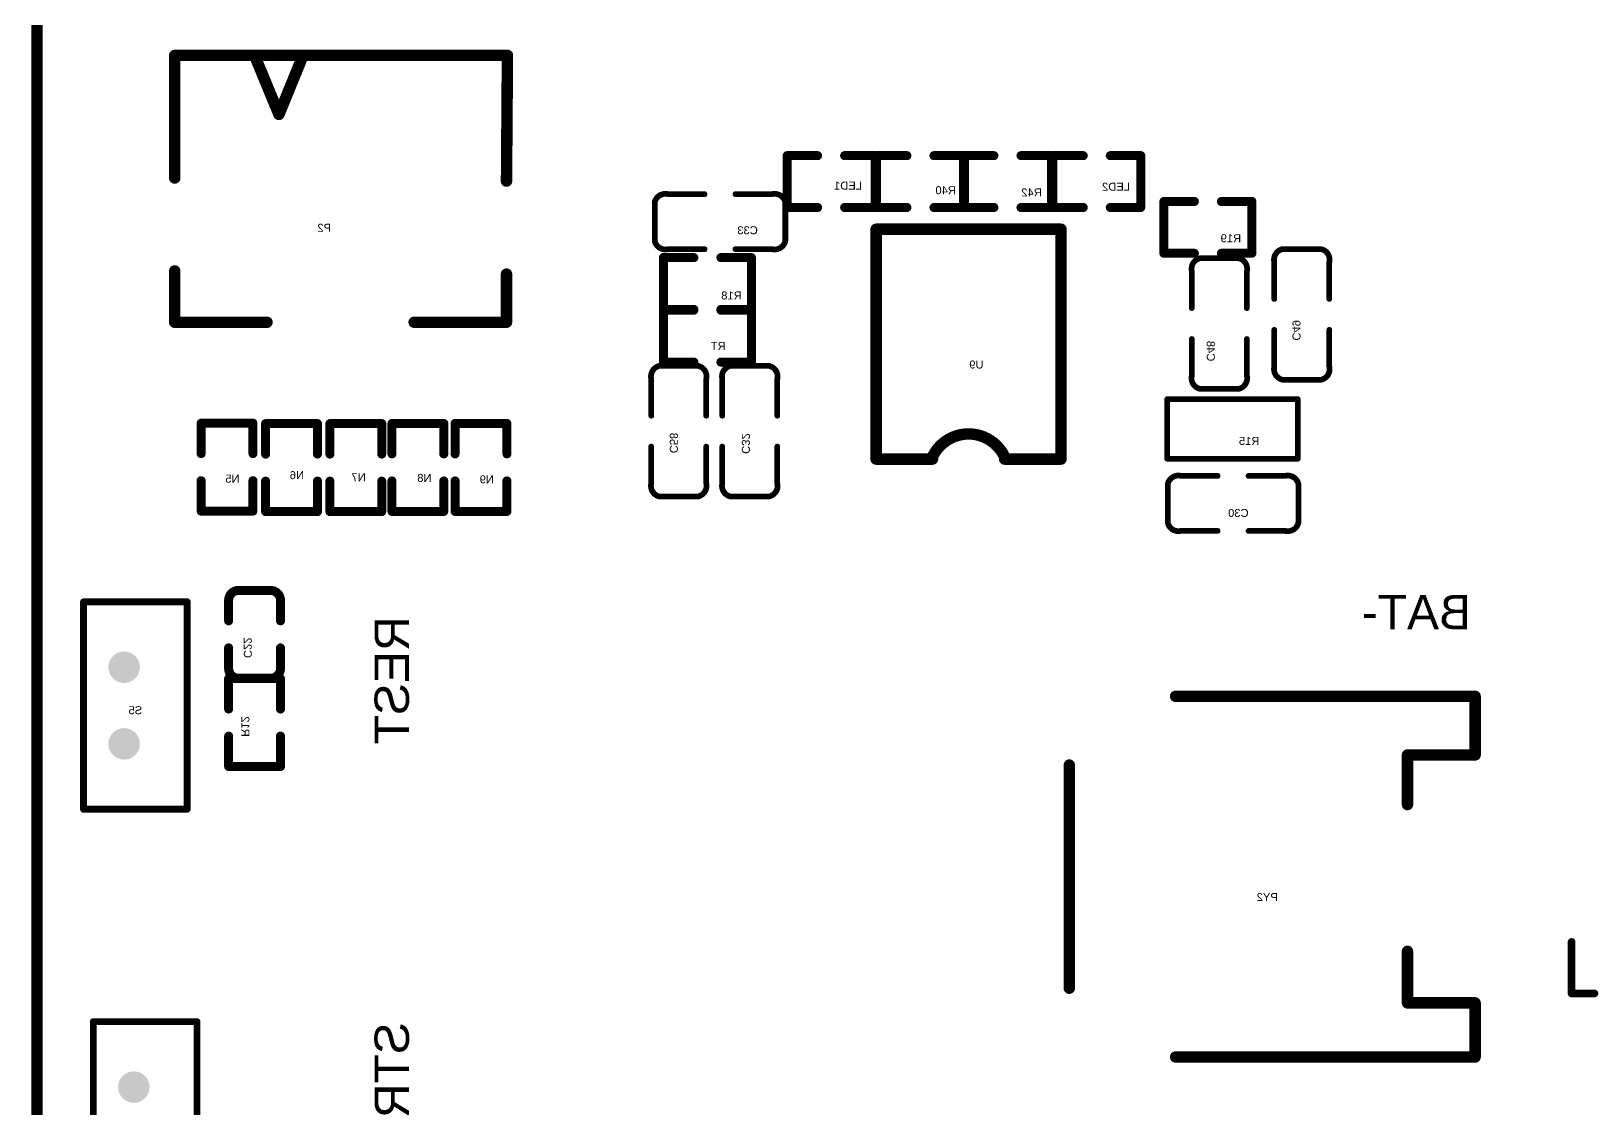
# Model space of a CAD drawing. Header units: millimetres. Extents: x 0 to 71, y -118 to 1.
# Drawn here: x -0.18 to 34.46, y -39.78 to -15.88 of the extents above; entities that cross this region are included whole.
import ezdxf

# ---------------------------------------------------------------- set-up
doc = ezdxf.new("R2010")
doc.units = ezdxf.units.MM
for name, color, linetype in [('BottomOverlay', 54, 'Continuous'), ('KeepOutLayer', 6, 'Continuous'), ('MultiLayer', 9, 'Continuous'), ('PadHoleLayer', 156, 'Continuous')]:
    doc.layers.add(name, color=color, linetype=linetype)
doc.styles.add('Arial', font='arial.ttf', dxfattribs={"height": 0.2})

# ---------------------------------------------------------------- blocks, each defined once
blk = doc.blocks.new('ESOP_8_L4_9_W3_9_P1_27_LS6_0_BL_EP_B_2')
at = {"layer": 'BottomOverlay', "const_width": 0.254}
for points in [[(-2.55, 2.05), (-2.55, 0.8)], [(-2.55, 2.05), (2.55, 2.05)], [(2.55, 2.05), (2.55, -2.05)], [(-2.55, 0.8), (-2.5, 0.8)], [(-2.55, -0.8), (-2.55, -2.05)], [(-2.55, -0.8), (-2.5, -0.8)], [(-2.55, -2.05), (2.55, -2.05)]]:
    blk.add_lwpolyline(points, dxfattribs=at)
at = {"layer": 'BottomOverlay', "const_width": 0.127}
for points in [[(-2.613, 2.05, 1), (-2.486, 2.05, 1)], [(-2.613, 2.05, 1), (-2.486, 2.05, 1)], [(2.486, 2.05, 1), (2.613, 2.05, 1)], [(2.486, 2.05, 1), (2.613, 2.05, 1)], [(-2.613, 0.8, 1), (-2.486, 0.8, 1)], [(-2.613, 0.8, 1), (-2.486, 0.8, 1)], [(-2.563, 0.8, 1), (-2.436, 0.8, 1)], [(-2.564, 0.8, 1), (-2.437, 0.8, 1)], [(-2.613, -0.8, 1), (-2.486, -0.8, 1)], [(-2.613, -0.8, 1), (-2.486, -0.8, 1)], [(-2.563, -0.8, 1), (-2.436, -0.8, 1)], [(-2.562, -0.8, 1), (-2.435, -0.8, 1)], [(-2.613, -2.05, 1), (-2.486, -2.05, 1)], [(-2.613, -2.05, 1), (-2.486, -2.05, 1)], [(2.486, -2.05, 1), (2.613, -2.05, 1)], [(2.486, -2.05, 1), (2.613, -2.05, 1)]]:
    blk.add_lwpolyline(points, format="xyb", close=True, dxfattribs=at)
at = {"layer": 'BottomOverlay', "const_width": 0.254}
blk.add_lwpolyline([(-2.5, 0.8, -0.635232), (-2.499, -0.8)], format="xyb", dxfattribs=at)
blk = doc.blocks.new('TS_019B_B_14')
at = {"layer": 'MultiLayer'}
h = blk.add_hatch(color=9, dxfattribs=at)
edge = h.paths.add_edge_path()
edge.add_arc((-0.85, 0), 0.35, 0, 360)
h = blk.add_hatch(color=9, dxfattribs=at)
edge = h.paths.add_edge_path()
edge.add_arc((0.85, 0), 0.35, 0, 360)
at = {"layer": 'PadHoleLayer'}
h = blk.add_hatch(color=156, dxfattribs=at)
edge = h.paths.add_edge_path()
edge.add_arc((-0.85, 0), 0.35, 0, 360)
h = blk.add_hatch(color=156, dxfattribs=at)
edge = h.paths.add_edge_path()
edge.add_arc((0.85, 0), 0.35, 0, 360)
at = {"layer": 'BottomOverlay', "const_width": 0.152}
for points in [[(2.3, 0.9), (-2.3, 0.9)], [(-2.3, 0.9), (-2.3, -1.4)], [(2.3, 0.9), (2.3, -1.4)], [(2.3, -1.4), (-2.3, -1.4)]]:
    blk.add_lwpolyline(points, dxfattribs=at)
at = {"layer": 'BottomOverlay', "const_width": 0.0762}
for points in [[(-2.338, 0.9, 1), (-2.262, 0.9, 1)], [(-2.338, 0.9, 1), (-2.262, 0.9, 1)], [(2.262, 0.9, 1), (2.338, 0.9, 1)], [(2.262, 0.9, 1), (2.338, 0.9, 1)], [(-2.338, -1.4, 1), (-2.262, -1.4, 1)], [(-2.338, -1.4, 1), (-2.262, -1.4, 1)], [(2.262, -1.4, 1), (2.338, -1.4, 1)], [(2.262, -1.4, 1), (2.338, -1.4, 1)]]:
    blk.add_lwpolyline(points, format="xyb", close=True, dxfattribs=at)
blk = doc.blocks.new('TS_019B_B_15')
at = {"layer": 'MultiLayer'}
h = blk.add_hatch(color=9, dxfattribs=at)
edge = h.paths.add_edge_path()
edge.add_arc((-0.85, 0), 0.35, 0, 360)
h = blk.add_hatch(color=9, dxfattribs=at)
edge = h.paths.add_edge_path()
edge.add_arc((0.85, 0), 0.35, 0, 360)
at = {"layer": 'PadHoleLayer'}
h = blk.add_hatch(color=156, dxfattribs=at)
edge = h.paths.add_edge_path()
edge.add_arc((-0.85, 0), 0.35, 0, 360)
h = blk.add_hatch(color=156, dxfattribs=at)
edge = h.paths.add_edge_path()
edge.add_arc((0.85, 0), 0.35, 0, 360)
at = {"layer": 'BottomOverlay', "const_width": 0.152}
for points in [[(2.3, 0.9), (-2.3, 0.9)], [(-2.3, 0.9), (-2.3, -1.4)], [(2.3, 0.9), (2.3, -1.4)], [(2.3, -1.4), (-2.3, -1.4)]]:
    blk.add_lwpolyline(points, dxfattribs=at)
at = {"layer": 'BottomOverlay', "const_width": 0.0762}
for points in [[(-2.338, 0.9, 1), (-2.262, 0.9, 1)], [(-2.338, 0.9, 1), (-2.262, 0.9, 1)], [(2.262, 0.9, 1), (2.338, 0.9, 1)], [(2.262, 0.9, 1), (2.338, 0.9, 1)], [(-2.338, -1.4, 1), (-2.262, -1.4, 1)], [(-2.338, -1.4, 1), (-2.262, -1.4, 1)], [(2.262, -1.4, 1), (2.338, -1.4, 1)], [(2.262, -1.4, 1), (2.338, -1.4, 1)]]:
    blk.add_lwpolyline(points, format="xyb", close=True, dxfattribs=at)
blk = doc.blocks.new('LC_0402_R_B_17')
at = {"layer": 'BottomOverlay', "const_width": 0.2}
for points in [[(-0.3, 0.575), (-0.975, 0.575)], [(-0.975, 0.575), (-0.975, -0.575)], [(0.975, 0.575), (0.3, 0.575)], [(0.975, 0.575), (0.975, -0.575)], [(-0.3, -0.575), (-0.975, -0.575)], [(0.975, -0.575), (0.3, -0.575)]]:
    blk.add_lwpolyline(points, dxfattribs=at)
at = {"layer": 'BottomOverlay', "const_width": 0.1}
for points in [[(-1.025, 0.575, 1), (-0.925, 0.575, 1)], [(-1.025, 0.575, 1), (-0.925, 0.575, 1)], [(-0.35, 0.575, 1), (-0.25, 0.575, 1)], [(0.25, 0.575, 1), (0.35, 0.575, 1)], [(0.925, 0.575, 1), (1.025, 0.575, 1)], [(0.925, 0.575, 1), (1.025, 0.575, 1)], [(-1.025, -0.575, 1), (-0.925, -0.575, 1)], [(-1.025, -0.575, 1), (-0.925, -0.575, 1)], [(-0.35, -0.575, 1), (-0.25, -0.575, 1)], [(0.25, -0.575, 1), (0.35, -0.575, 1)], [(0.925, -0.575, 1), (1.025, -0.575, 1)], [(0.925, -0.575, 1), (1.025, -0.575, 1)]]:
    blk.add_lwpolyline(points, format="xyb", close=True, dxfattribs=at)
blk = doc.blocks.new('LC_0402_R_B_25')
at = {"layer": 'BottomOverlay', "const_width": 0.2}
for points in [[(-0.3, 0.575), (-0.975, 0.575)], [(-0.975, 0.575), (-0.975, -0.575)], [(0.975, 0.575), (0.3, 0.575)], [(0.975, 0.575), (0.975, -0.575)], [(-0.3, -0.575), (-0.975, -0.575)], [(0.975, -0.575), (0.3, -0.575)]]:
    blk.add_lwpolyline(points, dxfattribs=at)
at = {"layer": 'BottomOverlay', "const_width": 0.1}
for points in [[(-1.025, 0.575, 1), (-0.925, 0.575, 1)], [(-1.025, 0.575, 1), (-0.925, 0.575, 1)], [(-0.35, 0.575, 1), (-0.25, 0.575, 1)], [(0.25, 0.575, 1), (0.35, 0.575, 1)], [(0.925, 0.575, 1), (1.025, 0.575, 1)], [(0.925, 0.575, 1), (1.025, 0.575, 1)], [(-1.025, -0.575, 1), (-0.925, -0.575, 1)], [(-1.025, -0.575, 1), (-0.925, -0.575, 1)], [(-0.35, -0.575, 1), (-0.25, -0.575, 1)], [(0.25, -0.575, 1), (0.35, -0.575, 1)], [(0.925, -0.575, 1), (1.025, -0.575, 1)], [(0.925, -0.575, 1), (1.025, -0.575, 1)]]:
    blk.add_lwpolyline(points, format="xyb", close=True, dxfattribs=at)
blk = doc.blocks.new('LC_0402_R_B_27')
at = {"layer": 'BottomOverlay', "const_width": 0.2}
for points in [[(-0.975, 0.575), (-0.3, 0.575)], [(-0.975, -0.575), (-0.975, 0.575)], [(0.3, 0.575), (0.975, 0.575)], [(0.975, -0.575), (0.975, 0.575)], [(-0.975, -0.575), (-0.3, -0.575)], [(0.3, -0.575), (0.975, -0.575)]]:
    blk.add_lwpolyline(points, dxfattribs=at)
at = {"layer": 'BottomOverlay', "const_width": 0.1}
for points in [[(-1.025, 0.575, 1), (-0.925, 0.575, 1)], [(-1.025, 0.575, 1), (-0.925, 0.575, 1)], [(-0.35, 0.575, 1), (-0.25, 0.575, 1)], [(0.25, 0.575, 1), (0.35, 0.575, 1)], [(0.925, 0.575, 1), (1.025, 0.575, 1)], [(0.925, 0.575, 1), (1.025, 0.575, 1)], [(-1.025, -0.575, 1), (-0.925, -0.575, 1)], [(-1.025, -0.575, 1), (-0.925, -0.575, 1)], [(-0.35, -0.575, 1), (-0.25, -0.575, 1)], [(0.25, -0.575, 1), (0.35, -0.575, 1)], [(0.925, -0.575, 1), (1.025, -0.575, 1)], [(0.925, -0.575, 1), (1.025, -0.575, 1)]]:
    blk.add_lwpolyline(points, format="xyb", close=True, dxfattribs=at)
blk = doc.blocks.new('LC_0402_R_B_45')
at = {"layer": 'BottomOverlay', "const_width": 0.2}
for points in [[(-0.3, 0.575), (-0.975, 0.575)], [(-0.975, 0.575), (-0.975, -0.575)], [(0.975, 0.575), (0.3, 0.575)], [(0.975, 0.575), (0.975, -0.575)], [(-0.3, -0.575), (-0.975, -0.575)], [(0.975, -0.575), (0.3, -0.575)]]:
    blk.add_lwpolyline(points, dxfattribs=at)
at = {"layer": 'BottomOverlay', "const_width": 0.1}
for points in [[(-1.025, 0.575, 1), (-0.925, 0.575, 1)], [(-1.025, 0.575, 1), (-0.925, 0.575, 1)], [(-0.35, 0.575, 1), (-0.25, 0.575, 1)], [(0.25, 0.575, 1), (0.35, 0.575, 1)], [(0.925, 0.575, 1), (1.025, 0.575, 1)], [(0.925, 0.575, 1), (1.025, 0.575, 1)], [(-1.025, -0.575, 1), (-0.925, -0.575, 1)], [(-1.025, -0.575, 1), (-0.925, -0.575, 1)], [(-0.35, -0.575, 1), (-0.25, -0.575, 1)], [(0.25, -0.575, 1), (0.35, -0.575, 1)], [(0.925, -0.575, 1), (1.025, -0.575, 1)], [(0.925, -0.575, 1), (1.025, -0.575, 1)]]:
    blk.add_lwpolyline(points, format="xyb", close=True, dxfattribs=at)
blk = doc.blocks.new('LC_0402_R_B_46')
at = {"layer": 'BottomOverlay', "const_width": 0.2}
for points in [[(-0.975, 0.575), (-0.3, 0.575)], [(-0.975, -0.575), (-0.975, 0.575)], [(0.3, 0.575), (0.975, 0.575)], [(0.975, -0.575), (0.975, 0.575)], [(-0.975, -0.575), (-0.3, -0.575)], [(0.3, -0.575), (0.975, -0.575)]]:
    blk.add_lwpolyline(points, dxfattribs=at)
at = {"layer": 'BottomOverlay', "const_width": 0.1}
for points in [[(-1.025, 0.575, 1), (-0.925, 0.575, 1)], [(-1.025, 0.575, 1), (-0.925, 0.575, 1)], [(-0.35, 0.575, 1), (-0.25, 0.575, 1)], [(0.25, 0.575, 1), (0.35, 0.575, 1)], [(0.925, 0.575, 1), (1.025, 0.575, 1)], [(0.925, 0.575, 1), (1.025, 0.575, 1)], [(-1.025, -0.575, 1), (-0.925, -0.575, 1)], [(-1.025, -0.575, 1), (-0.925, -0.575, 1)], [(-0.35, -0.575, 1), (-0.25, -0.575, 1)], [(0.25, -0.575, 1), (0.35, -0.575, 1)], [(0.925, -0.575, 1), (1.025, -0.575, 1)], [(0.925, -0.575, 1), (1.025, -0.575, 1)]]:
    blk.add_lwpolyline(points, format="xyb", close=True, dxfattribs=at)
blk = doc.blocks.new('R0603_B_49')
at = {"layer": 'BottomOverlay', "const_width": 0.127}
for points in [[(1.4605, 0.6604), (-1.4351, 0.6604)], [(-1.4351, 0.6604), (-1.4351, 0)], [(1.4605, 0.6604), (1.4605, -0.6604)], [(-1.4351, 0), (-1.4351, -0.6604)], [(1.4605, -0.6604), (-1.4351, -0.6604)]]:
    blk.add_lwpolyline(points, dxfattribs=at)
at = {"layer": 'BottomOverlay', "const_width": 0.0635}
for points in [[(-1.46685, 0.6604, 1), (-1.40335, 0.6604, 1)], [(-1.46685, 0.6604, 1), (-1.40335, 0.6604, 1)], [(1.42875, 0.6604, 1), (1.49225, 0.6604, 1)], [(1.42875, 0.6604, 1), (1.49225, 0.6604, 1)], [(-1.46685, 0, 1), (-1.40335, 0, 1)], [(-1.46685, 0, 1), (-1.40335, 0, 1)], [(-1.46685, -0.6604, 1), (-1.40335, -0.6604, 1)], [(-1.46685, -0.6604, 1), (-1.40335, -0.6604, 1)], [(1.42875, -0.6604, 1), (1.49225, -0.6604, 1)], [(1.42875, -0.6604, 1), (1.49225, -0.6604, 1)]]:
    blk.add_lwpolyline(points, format="xyb", close=True, dxfattribs=at)
blk = doc.blocks.new('LC_0402_R_B_52')
at = {"layer": 'BottomOverlay', "const_width": 0.2}
for points in [[(-0.3, 0.575), (-0.975, 0.575)], [(-0.975, -0.575), (-0.975, 0.575)], [(0.975, 0.575), (0.3, 0.575)], [(0.975, -0.575), (0.975, 0.575)], [(-0.3, -0.575), (-0.975, -0.575)], [(0.975, -0.575), (0.3, -0.575)]]:
    blk.add_lwpolyline(points, dxfattribs=at)
at = {"layer": 'BottomOverlay', "const_width": 0.1}
for points in [[(-1.025, 0.575, 1), (-0.925, 0.575, 1)], [(-1.025, 0.575, 1), (-0.925, 0.575, 1)], [(-0.35, 0.575, 1), (-0.25, 0.575, 1)], [(0.25, 0.575, 1), (0.35, 0.575, 1)], [(0.925, 0.575, 1), (1.025, 0.575, 1)], [(0.925, 0.575, 1), (1.025, 0.575, 1)], [(-1.025, -0.575, 1), (-0.925, -0.575, 1)], [(-1.025, -0.575, 1), (-0.925, -0.575, 1)], [(-0.35, -0.575, 1), (-0.25, -0.575, 1)], [(0.25, -0.575, 1), (0.35, -0.575, 1)], [(0.925, -0.575, 1), (1.025, -0.575, 1)], [(0.925, -0.575, 1), (1.025, -0.575, 1)]]:
    blk.add_lwpolyline(points, format="xyb", close=True, dxfattribs=at)
blk = doc.blocks.new('SOT_23___GDS_B_56')
at = {"layer": 'BottomOverlay', "const_width": 0.17}
for points in [[(-0.213, 1.143), (0.218, 1.143)], [(-1.458, -1.143), (-1.458, 0)], [(1.463, -1.143), (1.463, 0)], [(-1.458, -1.143), (-0.95, -1.143)], [(0.955, -1.143), (1.463, -1.143)]]:
    blk.add_lwpolyline(points, dxfattribs=at)
at = {"layer": 'BottomOverlay', "const_width": 0.085}
for points in [[(-0.256, 1.143, 1), (-0.171, 1.143, 1)], [(0.176, 1.143, 1), (0.261, 1.143, 1)], [(-1.501, 0, 1), (-1.416, 0, 1)], [(1.42, 0, 1), (1.505, 0, 1)], [(-1.501, -1.143, 1), (-1.416, -1.143, 1)], [(-1.501, -1.143, 1), (-1.416, -1.143, 1)], [(-0.993, -1.143, 1), (-0.908, -1.143, 1)], [(0.912, -1.143, 1), (0.997, -1.143, 1)], [(1.42, -1.143, 1), (1.505, -1.143, 1)], [(1.42, -1.143, 1), (1.505, -1.143, 1)]]:
    blk.add_lwpolyline(points, format="xyb", close=True, dxfattribs=at)
blk = doc.blocks.new('CONN_SMD_2P_H_P2_00_BR_AFC20_S02ACC_00_B_60')
at = {"layer": 'BottomOverlay', "const_width": 0.254}
for points in [[(-4, -2.442), (-4, 4.2)], [(-2.7, 4.2), (-4, 4.2)], [(-2.7, 2.7), (-2.7, 4.2)], [(2.8, 2.7), (2.8, 4.2)], [(4, 4.2), (2.8, 4.2)], [(4, -2.442), (4, 4.2)], [(-1.6, 2.7), (-2.7, 2.7)], [(2.8, 2.7), (1.656, 2.7)], [(2.474, -4.8), (-2.474, -4.8)]]:
    blk.add_lwpolyline(points, dxfattribs=at)
at = {"layer": 'BottomOverlay', "const_width": 0.127}
for points in [[(-4.063, 4.2, 1), (-3.936, 4.2, 1)], [(-4.063, 4.2, 1), (-3.936, 4.2, 1)], [(-2.763, 4.2, 1), (-2.636, 4.2, 1)], [(-2.763, 4.2, 1), (-2.636, 4.2, 1)], [(2.737, 4.2, 1), (2.864, 4.2, 1)], [(2.737, 4.2, 1), (2.864, 4.2, 1)], [(3.937, 4.2, 1), (4.064, 4.2, 1)], [(3.937, 4.2, 1), (4.064, 4.2, 1)], [(-2.763, 2.7, 1), (-2.636, 2.7, 1)], [(-2.763, 2.7, 1), (-2.636, 2.7, 1)], [(-1.663, 2.7, 1), (-1.536, 2.7, 1)], [(1.593, 2.7, 1), (1.72, 2.7, 1)], [(2.737, 2.7, 1), (2.864, 2.7, 1)], [(2.737, 2.7, 1), (2.864, 2.7, 1)], [(-4.063, -2.442, 1), (-3.936, -2.442, 1)], [(3.937, -2.442, 1), (4.064, -2.442, 1)], [(-2.538, -4.8, 1), (-2.411, -4.8, 1)], [(2.411, -4.8, 1), (2.538, -4.8, 1)]]:
    blk.add_lwpolyline(points, format="xyb", close=True, dxfattribs=at)
blk = doc.blocks.new('FPC_SMD_AFC01_S06FCC_00_B_66')
at = {"layer": 'BottomOverlay', "const_width": 0.254}
for points in [[(-3.679, 2.406), (-3.679, 5.126)], [(-3.679, 5.126), (3.7, 5.126)], [(3.68, 2.337), (3.7, 5.126)], [(-1.867, 5.026), (-1.367, 3.816)], [(-1.367, 3.816), (-0.877, 5.016)], [(-3.679, -0.794), (-3.679, 0.344)], [(3.68, -0.794), (3.68, 0.275)], [(-3.679, -0.794), (-1.632, -0.794)], [(1.632, -0.794), (3.68, -0.794)]]:
    blk.add_lwpolyline(points, dxfattribs=at)
at = {"layer": 'BottomOverlay', "const_width": 0.127}
for points in [[(-3.742, 5.126, 1), (-3.615, 5.126, 1)], [(-3.742, 5.126, 1), (-3.615, 5.126, 1)], [(3.637, 5.126, 1), (3.764, 5.126, 1)], [(3.637, 5.126, 1), (3.764, 5.126, 1)], [(-1.93, 5.026, 1), (-1.803, 5.026, 1)], [(-0.941, 5.016, 1), (-0.814, 5.016, 1)], [(-1.431, 3.816, 1), (-1.304, 3.816, 1)], [(-1.431, 3.816, 1), (-1.304, 3.816, 1)], [(-3.742, 2.406, 1), (-3.615, 2.406, 1)], [(3.616, 2.337, 1), (3.743, 2.337, 1)], [(-3.742, 0.344, 1), (-3.615, 0.344, 1)], [(3.616, 0.275, 1), (3.743, 0.275, 1)], [(-3.742, -0.794, 1), (-3.615, -0.794, 1)], [(-3.742, -0.794, 1), (-3.615, -0.794, 1)], [(-1.696, -0.794, 1), (-1.569, -0.794, 1)], [(1.568, -0.794, 1), (1.695, -0.794, 1)], [(3.616, -0.794, 1), (3.743, -0.794, 1)], [(3.616, -0.794, 1), (3.743, -0.794, 1)]]:
    blk.add_lwpolyline(points, format="xyb", close=True, dxfattribs=at)
blk = doc.blocks.new('LC_0402_R_B_68')
at = {"layer": 'BottomOverlay', "const_width": 0.2}
for points in [[(-0.3, 0.575), (-0.975, 0.575)], [(-0.975, -0.575), (-0.975, 0.575)], [(0.975, 0.575), (0.3, 0.575)], [(0.975, -0.575), (0.975, 0.575)], [(-0.3, -0.575), (-0.975, -0.575)], [(0.975, -0.575), (0.3, -0.575)]]:
    blk.add_lwpolyline(points, dxfattribs=at)
at = {"layer": 'BottomOverlay', "const_width": 0.1}
for points in [[(-1.025, 0.575, 1), (-0.925, 0.575, 1)], [(-1.025, 0.575, 1), (-0.925, 0.575, 1)], [(-0.35, 0.575, 1), (-0.25, 0.575, 1)], [(0.25, 0.575, 1), (0.35, 0.575, 1)], [(0.925, 0.575, 1), (1.025, 0.575, 1)], [(0.925, 0.575, 1), (1.025, 0.575, 1)], [(-1.025, -0.575, 1), (-0.925, -0.575, 1)], [(-1.025, -0.575, 1), (-0.925, -0.575, 1)], [(-0.35, -0.575, 1), (-0.25, -0.575, 1)], [(0.25, -0.575, 1), (0.35, -0.575, 1)], [(0.925, -0.575, 1), (1.025, -0.575, 1)], [(0.925, -0.575, 1), (1.025, -0.575, 1)]]:
    blk.add_lwpolyline(points, format="xyb", close=True, dxfattribs=at)
blk = doc.blocks.new('LC_0402_R_B_69')
at = {"layer": 'BottomOverlay', "const_width": 0.2}
for points in [[(-0.975, 0.575), (-0.3, 0.575)], [(-0.975, 0.575), (-0.975, -0.575)], [(0.3, 0.575), (0.975, 0.575)], [(0.975, 0.575), (0.975, -0.575)], [(-0.975, -0.575), (-0.3, -0.575)], [(0.3, -0.575), (0.975, -0.575)]]:
    blk.add_lwpolyline(points, dxfattribs=at)
at = {"layer": 'BottomOverlay', "const_width": 0.1}
for points in [[(-1.025, 0.575, 1), (-0.925, 0.575, 1)], [(-1.025, 0.575, 1), (-0.925, 0.575, 1)], [(-0.35, 0.575, 1), (-0.25, 0.575, 1)], [(0.25, 0.575, 1), (0.35, 0.575, 1)], [(0.925, 0.575, 1), (1.025, 0.575, 1)], [(0.925, 0.575, 1), (1.025, 0.575, 1)], [(-1.025, -0.575, 1), (-0.925, -0.575, 1)], [(-1.025, -0.575, 1), (-0.925, -0.575, 1)], [(-0.35, -0.575, 1), (-0.25, -0.575, 1)], [(0.25, -0.575, 1), (0.35, -0.575, 1)], [(0.925, -0.575, 1), (1.025, -0.575, 1)], [(0.925, -0.575, 1), (1.025, -0.575, 1)]]:
    blk.add_lwpolyline(points, format="xyb", close=True, dxfattribs=at)
blk = doc.blocks.new('LC_0402_R_B_70')
at = {"layer": 'BottomOverlay', "const_width": 0.2}
for points in [[(-0.975, 0.575), (-0.3, 0.575)], [(-0.975, 0.575), (-0.975, -0.575)], [(0.3, 0.575), (0.975, 0.575)], [(0.975, 0.575), (0.975, -0.575)], [(-0.975, -0.575), (-0.3, -0.575)], [(0.3, -0.575), (0.975, -0.575)]]:
    blk.add_lwpolyline(points, dxfattribs=at)
at = {"layer": 'BottomOverlay', "const_width": 0.1}
for points in [[(-1.025, 0.575, 1), (-0.925, 0.575, 1)], [(-1.025, 0.575, 1), (-0.925, 0.575, 1)], [(-0.35, 0.575, 1), (-0.25, 0.575, 1)], [(0.25, 0.575, 1), (0.35, 0.575, 1)], [(0.925, 0.575, 1), (1.025, 0.575, 1)], [(0.925, 0.575, 1), (1.025, 0.575, 1)], [(-1.025, -0.575, 1), (-0.925, -0.575, 1)], [(-1.025, -0.575, 1), (-0.925, -0.575, 1)], [(-0.35, -0.575, 1), (-0.25, -0.575, 1)], [(0.25, -0.575, 1), (0.35, -0.575, 1)], [(0.925, -0.575, 1), (1.025, -0.575, 1)], [(0.925, -0.575, 1), (1.025, -0.575, 1)]]:
    blk.add_lwpolyline(points, format="xyb", close=True, dxfattribs=at)
blk = doc.blocks.new('LC_0402_R_B_71')
at = {"layer": 'BottomOverlay', "const_width": 0.2}
for points in [[(-0.975, 0.575), (-0.3, 0.575)], [(-0.975, 0.575), (-0.975, -0.575)], [(0.3, 0.575), (0.975, 0.575)], [(0.975, 0.575), (0.975, -0.575)], [(-0.975, -0.575), (-0.3, -0.575)], [(0.3, -0.575), (0.975, -0.575)]]:
    blk.add_lwpolyline(points, dxfattribs=at)
at = {"layer": 'BottomOverlay', "const_width": 0.1}
for points in [[(-1.025, 0.575, 1), (-0.925, 0.575, 1)], [(-1.025, 0.575, 1), (-0.925, 0.575, 1)], [(-0.35, 0.575, 1), (-0.25, 0.575, 1)], [(0.25, 0.575, 1), (0.35, 0.575, 1)], [(0.925, 0.575, 1), (1.025, 0.575, 1)], [(0.925, 0.575, 1), (1.025, 0.575, 1)], [(-1.025, -0.575, 1), (-0.925, -0.575, 1)], [(-1.025, -0.575, 1), (-0.925, -0.575, 1)], [(-0.35, -0.575, 1), (-0.25, -0.575, 1)], [(0.25, -0.575, 1), (0.35, -0.575, 1)], [(0.925, -0.575, 1), (1.025, -0.575, 1)], [(0.925, -0.575, 1), (1.025, -0.575, 1)]]:
    blk.add_lwpolyline(points, format="xyb", close=True, dxfattribs=at)
blk = doc.blocks.new('LC_0402_R_B_72')
at = {"layer": 'BottomOverlay', "const_width": 0.2}
for points in [[(-0.975, 0.575), (-0.3, 0.575)], [(-0.975, 0.575), (-0.975, -0.575)], [(0.3, 0.575), (0.975, 0.575)], [(0.975, 0.575), (0.975, -0.575)], [(-0.975, -0.575), (-0.3, -0.575)], [(0.3, -0.575), (0.975, -0.575)]]:
    blk.add_lwpolyline(points, dxfattribs=at)
at = {"layer": 'BottomOverlay', "const_width": 0.1}
for points in [[(-1.025, 0.575, 1), (-0.925, 0.575, 1)], [(-1.025, 0.575, 1), (-0.925, 0.575, 1)], [(-0.35, 0.575, 1), (-0.25, 0.575, 1)], [(0.25, 0.575, 1), (0.35, 0.575, 1)], [(0.925, 0.575, 1), (1.025, 0.575, 1)], [(0.925, 0.575, 1), (1.025, 0.575, 1)], [(-1.025, -0.575, 1), (-0.925, -0.575, 1)], [(-1.025, -0.575, 1), (-0.925, -0.575, 1)], [(-0.35, -0.575, 1), (-0.25, -0.575, 1)], [(0.25, -0.575, 1), (0.35, -0.575, 1)], [(0.925, -0.575, 1), (1.025, -0.575, 1)], [(0.925, -0.575, 1), (1.025, -0.575, 1)]]:
    blk.add_lwpolyline(points, format="xyb", close=True, dxfattribs=at)
blk = doc.blocks.new('LC_0402_R_B_75')
at = {"layer": 'BottomOverlay', "const_width": 0.2}
for points in [[(-0.975, 0.575), (-0.3, 0.575)], [(-0.975, -0.575), (-0.975, 0.575)], [(0.3, 0.575), (0.975, 0.575)], [(0.975, -0.575), (0.975, 0.575)], [(-0.975, -0.575), (-0.3, -0.575)], [(0.3, -0.575), (0.975, -0.575)]]:
    blk.add_lwpolyline(points, dxfattribs=at)
at = {"layer": 'BottomOverlay', "const_width": 0.1}
for points in [[(-1.025, 0.575, 1), (-0.925, 0.575, 1)], [(-1.025, 0.575, 1), (-0.925, 0.575, 1)], [(-0.35, 0.575, 1), (-0.25, 0.575, 1)], [(0.25, 0.575, 1), (0.35, 0.575, 1)], [(0.925, 0.575, 1), (1.025, 0.575, 1)], [(0.925, 0.575, 1), (1.025, 0.575, 1)], [(-1.025, -0.575, 1), (-0.925, -0.575, 1)], [(-1.025, -0.575, 1), (-0.925, -0.575, 1)], [(-0.35, -0.575, 1), (-0.25, -0.575, 1)], [(0.25, -0.575, 1), (0.35, -0.575, 1)], [(0.925, -0.575, 1), (1.025, -0.575, 1)], [(0.925, -0.575, 1), (1.025, -0.575, 1)]]:
    blk.add_lwpolyline(points, format="xyb", close=True, dxfattribs=at)
blk = doc.blocks.new('LC_0402_R_B_76')
at = {"layer": 'BottomOverlay', "const_width": 0.2}
for points in [[(-0.3, 0.575), (-0.975, 0.575)], [(-0.975, 0.575), (-0.975, -0.575)], [(0.975, 0.575), (0.3, 0.575)], [(0.975, 0.575), (0.975, -0.575)], [(-0.3, -0.575), (-0.975, -0.575)], [(0.975, -0.575), (0.3, -0.575)]]:
    blk.add_lwpolyline(points, dxfattribs=at)
at = {"layer": 'BottomOverlay', "const_width": 0.1}
for points in [[(-1.025, 0.575, 1), (-0.925, 0.575, 1)], [(-1.025, 0.575, 1), (-0.925, 0.575, 1)], [(-0.35, 0.575, 1), (-0.25, 0.575, 1)], [(0.25, 0.575, 1), (0.35, 0.575, 1)], [(0.925, 0.575, 1), (1.025, 0.575, 1)], [(0.925, 0.575, 1), (1.025, 0.575, 1)], [(-1.025, -0.575, 1), (-0.925, -0.575, 1)], [(-1.025, -0.575, 1), (-0.925, -0.575, 1)], [(-0.35, -0.575, 1), (-0.25, -0.575, 1)], [(0.25, -0.575, 1), (0.35, -0.575, 1)], [(0.925, -0.575, 1), (1.025, -0.575, 1)], [(0.925, -0.575, 1), (1.025, -0.575, 1)]]:
    blk.add_lwpolyline(points, format="xyb", close=True, dxfattribs=at)
blk = doc.blocks.new('C0603_B_99')
at = {"layer": 'BottomOverlay', "const_width": 0.127}
for points in [[(-1.448, 0.432, -0.414214), (-1.155, 0.61)], [(1.156, 0.61, -0.413702), (1.448, 0.432)], [(-1.156, -0.61, -0.413702), (-1.448, -0.432)], [(1.448, -0.432, -0.414214), (1.155, -0.61)]]:
    blk.add_lwpolyline(points, format="xyb", dxfattribs=at)
for points in [[(-1.448, -0.432), (-1.448, 0.432)], [(-0.343, 0.61), (-1.156, 0.61)], [(1.156, 0.61), (0.343, 0.61)], [(1.448, -0.432), (1.448, 0.432)], [(-0.343, -0.61), (-1.156, -0.61)], [(1.156, -0.61), (0.343, -0.61)]]:
    blk.add_lwpolyline(points, dxfattribs=at)
at = {"layer": 'BottomOverlay', "const_width": 0.0635}
for points in [[(-1.48, 0.432, 1), (-1.416, 0.432, 1)], [(-1.48, 0.432, 1), (-1.416, 0.432, 1)], [(-1.187, 0.61, 1), (-1.124, 0.61, 1)], [(-1.187, 0.61, 1), (-1.124, 0.61, 1)], [(-0.375, 0.61, 1), (-0.311, 0.61, 1)], [(0.311, 0.61, 1), (0.375, 0.61, 1)], [(1.124, 0.61, 1), (1.187, 0.61, 1)], [(1.124, 0.61, 1), (1.187, 0.61, 1)], [(1.416, 0.432, 1), (1.48, 0.432, 1)], [(1.416, 0.432, 1), (1.48, 0.432, 1)], [(-1.48, -0.432, 1), (-1.416, -0.432, 1)], [(-1.48, -0.432, 1), (-1.416, -0.432, 1)], [(-1.187, -0.61, 1), (-1.124, -0.61, 1)], [(-1.187, -0.61, 1), (-1.124, -0.61, 1)], [(-0.375, -0.61, 1), (-0.311, -0.61, 1)], [(0.311, -0.61, 1), (0.375, -0.61, 1)], [(1.124, -0.61, 1), (1.187, -0.61, 1)], [(1.124, -0.61, 1), (1.187, -0.61, 1)], [(1.416, -0.432, 1), (1.48, -0.432, 1)], [(1.416, -0.432, 1), (1.48, -0.432, 1)]]:
    blk.add_lwpolyline(points, format="xyb", close=True, dxfattribs=at)
blk = doc.blocks.new('C0603_B_103')
at = {"layer": 'BottomOverlay', "const_width": 0.127}
for points in [[(-1.448, 0.432, -0.414214), (-1.155, 0.61)], [(1.156, 0.61, -0.413702), (1.448, 0.432)], [(-1.156, -0.61, -0.413702), (-1.448, -0.432)], [(1.448, -0.432, -0.414214), (1.155, -0.61)]]:
    blk.add_lwpolyline(points, format="xyb", dxfattribs=at)
for points in [[(-1.448, 0.432), (-1.448, -0.432)], [(-1.156, 0.61), (-0.343, 0.61)], [(0.343, 0.61), (1.156, 0.61)], [(1.448, 0.432), (1.448, -0.432)], [(-1.156, -0.61), (-0.343, -0.61)], [(0.343, -0.61), (1.156, -0.61)]]:
    blk.add_lwpolyline(points, dxfattribs=at)
at = {"layer": 'BottomOverlay', "const_width": 0.0635}
for points in [[(-1.48, 0.432, 1), (-1.416, 0.432, 1)], [(-1.48, 0.432, 1), (-1.416, 0.432, 1)], [(-1.187, 0.61, 1), (-1.124, 0.61, 1)], [(-1.187, 0.61, 1), (-1.124, 0.61, 1)], [(-0.375, 0.61, 1), (-0.311, 0.61, 1)], [(0.311, 0.61, 1), (0.375, 0.61, 1)], [(1.124, 0.61, 1), (1.187, 0.61, 1)], [(1.124, 0.61, 1), (1.187, 0.61, 1)], [(1.416, 0.432, 1), (1.48, 0.432, 1)], [(1.416, 0.432, 1), (1.48, 0.432, 1)], [(-1.48, -0.432, 1), (-1.416, -0.432, 1)], [(-1.48, -0.432, 1), (-1.416, -0.432, 1)], [(-1.187, -0.61, 1), (-1.124, -0.61, 1)], [(-1.187, -0.61, 1), (-1.124, -0.61, 1)], [(-0.375, -0.61, 1), (-0.311, -0.61, 1)], [(0.311, -0.61, 1), (0.375, -0.61, 1)], [(1.124, -0.61, 1), (1.187, -0.61, 1)], [(1.124, -0.61, 1), (1.187, -0.61, 1)], [(1.416, -0.432, 1), (1.48, -0.432, 1)], [(1.416, -0.432, 1), (1.48, -0.432, 1)]]:
    blk.add_lwpolyline(points, format="xyb", close=True, dxfattribs=at)
blk = doc.blocks.new('C0603_B_104')
at = {"layer": 'BottomOverlay', "const_width": 0.127}
for points in [[(-1.448, 0.432, -0.414214), (-1.155, 0.61)], [(1.156, 0.61, -0.413702), (1.448, 0.432)], [(-1.156, -0.61, -0.413702), (-1.448, -0.432)], [(1.448, -0.432, -0.414214), (1.155, -0.61)]]:
    blk.add_lwpolyline(points, format="xyb", dxfattribs=at)
for points in [[(-1.448, 0.432), (-1.448, -0.432)], [(-1.156, 0.61), (-0.343, 0.61)], [(0.343, 0.61), (1.156, 0.61)], [(1.448, 0.432), (1.448, -0.432)], [(-1.156, -0.61), (-0.343, -0.61)], [(0.343, -0.61), (1.156, -0.61)]]:
    blk.add_lwpolyline(points, dxfattribs=at)
at = {"layer": 'BottomOverlay', "const_width": 0.0635}
for points in [[(-1.48, 0.432, 1), (-1.416, 0.432, 1)], [(-1.48, 0.432, 1), (-1.416, 0.432, 1)], [(-1.187, 0.61, 1), (-1.124, 0.61, 1)], [(-1.187, 0.61, 1), (-1.124, 0.61, 1)], [(-0.375, 0.61, 1), (-0.311, 0.61, 1)], [(0.311, 0.61, 1), (0.375, 0.61, 1)], [(1.124, 0.61, 1), (1.187, 0.61, 1)], [(1.124, 0.61, 1), (1.187, 0.61, 1)], [(1.416, 0.432, 1), (1.48, 0.432, 1)], [(1.416, 0.432, 1), (1.48, 0.432, 1)], [(-1.48, -0.432, 1), (-1.416, -0.432, 1)], [(-1.48, -0.432, 1), (-1.416, -0.432, 1)], [(-1.187, -0.61, 1), (-1.124, -0.61, 1)], [(-1.187, -0.61, 1), (-1.124, -0.61, 1)], [(-0.375, -0.61, 1), (-0.311, -0.61, 1)], [(0.311, -0.61, 1), (0.375, -0.61, 1)], [(1.124, -0.61, 1), (1.187, -0.61, 1)], [(1.124, -0.61, 1), (1.187, -0.61, 1)], [(1.416, -0.432, 1), (1.48, -0.432, 1)], [(1.416, -0.432, 1), (1.48, -0.432, 1)]]:
    blk.add_lwpolyline(points, format="xyb", close=True, dxfattribs=at)
blk = doc.blocks.new('C0603_B_114')
at = {"layer": 'BottomOverlay', "const_width": 0.127}
for points in [[(-1.448, 0.432, -0.414214), (-1.155, 0.61)], [(1.156, 0.61, -0.413702), (1.448, 0.432)], [(-1.156, -0.61, -0.413702), (-1.448, -0.432)], [(1.448, -0.432, -0.414214), (1.155, -0.61)]]:
    blk.add_lwpolyline(points, format="xyb", dxfattribs=at)
for points in [[(-1.448, 0.432), (-1.448, -0.432)], [(-0.343, 0.61), (-1.156, 0.61)], [(1.156, 0.61), (0.343, 0.61)], [(1.448, 0.432), (1.448, -0.432)], [(-0.343, -0.61), (-1.156, -0.61)], [(1.156, -0.61), (0.343, -0.61)]]:
    blk.add_lwpolyline(points, dxfattribs=at)
at = {"layer": 'BottomOverlay', "const_width": 0.0635}
for points in [[(-1.48, 0.432, 1), (-1.416, 0.432, 1)], [(-1.48, 0.432, 1), (-1.416, 0.432, 1)], [(-1.187, 0.61, 1), (-1.124, 0.61, 1)], [(-1.187, 0.61, 1), (-1.124, 0.61, 1)], [(-0.375, 0.61, 1), (-0.311, 0.61, 1)], [(0.311, 0.61, 1), (0.375, 0.61, 1)], [(1.124, 0.61, 1), (1.187, 0.61, 1)], [(1.124, 0.61, 1), (1.187, 0.61, 1)], [(1.416, 0.432, 1), (1.48, 0.432, 1)], [(1.416, 0.432, 1), (1.48, 0.432, 1)], [(-1.48, -0.432, 1), (-1.416, -0.432, 1)], [(-1.48, -0.432, 1), (-1.416, -0.432, 1)], [(-1.187, -0.61, 1), (-1.124, -0.61, 1)], [(-1.187, -0.61, 1), (-1.124, -0.61, 1)], [(-0.375, -0.61, 1), (-0.311, -0.61, 1)], [(0.311, -0.61, 1), (0.375, -0.61, 1)], [(1.124, -0.61, 1), (1.187, -0.61, 1)], [(1.124, -0.61, 1), (1.187, -0.61, 1)], [(1.416, -0.432, 1), (1.48, -0.432, 1)], [(1.416, -0.432, 1), (1.48, -0.432, 1)]]:
    blk.add_lwpolyline(points, format="xyb", close=True, dxfattribs=at)
blk = doc.blocks.new('C0603_B_115')
at = {"layer": 'BottomOverlay', "const_width": 0.127}
for points in [[(-1.448, 0.432, -0.414214), (-1.155, 0.61)], [(1.156, 0.61, -0.413702), (1.448, 0.432)], [(-1.156, -0.61, -0.413702), (-1.448, -0.432)], [(1.448, -0.432, -0.414214), (1.155, -0.61)]]:
    blk.add_lwpolyline(points, format="xyb", dxfattribs=at)
for points in [[(-1.448, -0.432), (-1.448, 0.432)], [(-0.343, 0.61), (-1.156, 0.61)], [(1.156, 0.61), (0.343, 0.61)], [(1.448, -0.432), (1.448, 0.432)], [(-0.343, -0.61), (-1.156, -0.61)], [(1.156, -0.61), (0.343, -0.61)]]:
    blk.add_lwpolyline(points, dxfattribs=at)
at = {"layer": 'BottomOverlay', "const_width": 0.0635}
for points in [[(-1.48, 0.432, 1), (-1.416, 0.432, 1)], [(-1.48, 0.432, 1), (-1.416, 0.432, 1)], [(-1.187, 0.61, 1), (-1.124, 0.61, 1)], [(-1.187, 0.61, 1), (-1.124, 0.61, 1)], [(-0.375, 0.61, 1), (-0.311, 0.61, 1)], [(0.311, 0.61, 1), (0.375, 0.61, 1)], [(1.124, 0.61, 1), (1.187, 0.61, 1)], [(1.124, 0.61, 1), (1.187, 0.61, 1)], [(1.416, 0.432, 1), (1.48, 0.432, 1)], [(1.416, 0.432, 1), (1.48, 0.432, 1)], [(-1.48, -0.432, 1), (-1.416, -0.432, 1)], [(-1.48, -0.432, 1), (-1.416, -0.432, 1)], [(-1.187, -0.61, 1), (-1.124, -0.61, 1)], [(-1.187, -0.61, 1), (-1.124, -0.61, 1)], [(-0.375, -0.61, 1), (-0.311, -0.61, 1)], [(0.311, -0.61, 1), (0.375, -0.61, 1)], [(1.124, -0.61, 1), (1.187, -0.61, 1)], [(1.124, -0.61, 1), (1.187, -0.61, 1)], [(1.416, -0.432, 1), (1.48, -0.432, 1)], [(1.416, -0.432, 1), (1.48, -0.432, 1)]]:
    blk.add_lwpolyline(points, format="xyb", close=True, dxfattribs=at)
blk = doc.blocks.new('C0603_B_116')
at = {"layer": 'BottomOverlay', "const_width": 0.127}
for points in [[(-1.448, 0.432, -0.414214), (-1.155, 0.61)], [(1.156, 0.61, -0.413702), (1.448, 0.432)], [(-1.156, -0.61, -0.413702), (-1.448, -0.432)], [(1.448, -0.432, -0.414214), (1.155, -0.61)]]:
    blk.add_lwpolyline(points, format="xyb", dxfattribs=at)
for points in [[(-1.448, 0.432), (-1.448, -0.432)], [(-0.343, 0.61), (-1.156, 0.61)], [(1.156, 0.61), (0.343, 0.61)], [(1.448, 0.432), (1.448, -0.432)], [(-0.343, -0.61), (-1.156, -0.61)], [(1.156, -0.61), (0.343, -0.61)]]:
    blk.add_lwpolyline(points, dxfattribs=at)
at = {"layer": 'BottomOverlay', "const_width": 0.0635}
for points in [[(-1.48, 0.432, 1), (-1.416, 0.432, 1)], [(-1.48, 0.432, 1), (-1.416, 0.432, 1)], [(-1.187, 0.61, 1), (-1.124, 0.61, 1)], [(-1.187, 0.61, 1), (-1.124, 0.61, 1)], [(-0.375, 0.61, 1), (-0.311, 0.61, 1)], [(0.311, 0.61, 1), (0.375, 0.61, 1)], [(1.124, 0.61, 1), (1.187, 0.61, 1)], [(1.124, 0.61, 1), (1.187, 0.61, 1)], [(1.416, 0.432, 1), (1.48, 0.432, 1)], [(1.416, 0.432, 1), (1.48, 0.432, 1)], [(-1.48, -0.432, 1), (-1.416, -0.432, 1)], [(-1.48, -0.432, 1), (-1.416, -0.432, 1)], [(-1.187, -0.61, 1), (-1.124, -0.61, 1)], [(-1.187, -0.61, 1), (-1.124, -0.61, 1)], [(-0.375, -0.61, 1), (-0.311, -0.61, 1)], [(0.311, -0.61, 1), (0.375, -0.61, 1)], [(1.124, -0.61, 1), (1.187, -0.61, 1)], [(1.124, -0.61, 1), (1.187, -0.61, 1)], [(1.416, -0.432, 1), (1.48, -0.432, 1)], [(1.416, -0.432, 1), (1.48, -0.432, 1)]]:
    blk.add_lwpolyline(points, format="xyb", close=True, dxfattribs=at)
blk = doc.blocks.new('LC_0402_C_B_124')
at = {"layer": 'BottomOverlay', "const_width": 0.2}
for points in [[(-0.975, 0.355, -0.414214), (-0.755, 0.575)], [(0.755, 0.575, -0.414214), (0.975, 0.355)], [(-0.755, -0.575, -0.414214), (-0.975, -0.355)], [(0.975, -0.355, -0.414214), (0.755, -0.575)]]:
    blk.add_lwpolyline(points, format="xyb", dxfattribs=at)
for points in [[(-0.975, -0.355), (-0.975, 0.355)], [(-0.755, 0.575), (-0.3, 0.575)], [(0.3, 0.575), (0.755, 0.575)], [(0.975, -0.355), (0.975, 0.355)], [(-0.3, -0.575), (-0.755, -0.575)], [(0.755, -0.575), (0.3, -0.575)]]:
    blk.add_lwpolyline(points, dxfattribs=at)
at = {"layer": 'BottomOverlay', "const_width": 0.1}
for points in [[(-1.025, 0.355, 1), (-0.925, 0.355, 1)], [(-1.025, 0.355, 1), (-0.925, 0.355, 1)], [(-0.805, 0.575, 1), (-0.705, 0.575, 1)], [(-0.805, 0.575, 1), (-0.705, 0.575, 1)], [(-0.35, 0.575, 1), (-0.25, 0.575, 1)], [(0.25, 0.575, 1), (0.35, 0.575, 1)], [(0.705, 0.575, 1), (0.805, 0.575, 1)], [(0.705, 0.575, 1), (0.805, 0.575, 1)], [(0.925, 0.355, 1), (1.025, 0.355, 1)], [(0.925, 0.355, 1), (1.025, 0.355, 1)], [(-1.025, -0.355, 1), (-0.925, -0.355, 1)], [(-1.025, -0.355, 1), (-0.925, -0.355, 1)], [(0.925, -0.355, 1), (1.025, -0.355, 1)], [(0.925, -0.355, 1), (1.025, -0.355, 1)], [(-0.805, -0.575, 1), (-0.705, -0.575, 1)], [(-0.805, -0.575, 1), (-0.705, -0.575, 1)], [(-0.35, -0.575, 1), (-0.25, -0.575, 1)], [(0.25, -0.575, 1), (0.35, -0.575, 1)], [(0.705, -0.575, 1), (0.805, -0.575, 1)], [(0.705, -0.575, 1), (0.805, -0.575, 1)]]:
    blk.add_lwpolyline(points, format="xyb", close=True, dxfattribs=at)

msp = doc.modelspace()

# ---------------------------------------------------------------- linework, layer by layer
at = {"layer": 'KeepOutLayer', "const_width": 0.254}
msp.add_lwpolyline([(-0.049, -118.067), (-0.049, 0.054)], dxfattribs=at)

# ---------------------------------------------------------------- block references
for name, p in [('FPC_SMD_AFC01_S06FCC_00_B_66', (6.685, -21.537)), ('LC_0402_R_B_27', (19.545, -19.21)), ('LC_0402_R_B_75', (23.456, -19.21)), ('LC_0402_R_B_46', (14.82, -21.471)), ('SOT_23___GDS_B_56', (35.445, -36.076))]:
    msp.add_blockref(name, p)
for name, p, rotation in [('LC_0402_R_B_76', (17.564, -19.21), 180), ('LC_0402_R_B_25', (21.475, -19.21), 180), ('C0603_B_114', (15.1, -20.099), 180), ('LC_0402_R_B_45', (25.92, -20.226), 180), ('ESOP_8_L4_9_W3_9_P1_27_LS6_0_BL_EP_B_2', (20.612, -22.817), 90), ('C0603_B_103', (28.003, -22.157), 90), ('C0603_B_104', (26.174, -22.36), 90), ('LC_0402_R_B_17', (14.82, -22.639), 180), ('C0603_B_99', (14.185, -24.747), 270), ('C0603_B_115', (15.76, -24.747), 270), ('R0603_B_49', (26.479, -24.697), 180), ('LC_0402_R_B_72', (4.167, -25.545), 90), ('LC_0402_R_B_71', (5.597, -25.555), 90), ('LC_0402_R_B_70', (7.023, -25.555), 90), ('LC_0402_R_B_69', (8.399, -25.551), 90), ('LC_0402_R_B_68', (9.799, -25.551), 270), ('C0603_B_116', (26.479, -26.348), 180), ('LC_0402_C_B_124', (4.777, -29.254), 270), ('TS_019B_B_15', (1.884, -30.833), 90), ('LC_0402_R_B_52', (4.777, -31.21), 270), ('CONN_SMD_2P_H_P2_00_BR_AFC20_S02ACC_00_B_60', (27.647, -34.628), 270), ('TS_019B_B_14', (2.1, -40.146), 90)]:
    msp.add_blockref(name, p, dxfattribs=dict(rotation=rotation))

# ---------------------------------------------------------------- texts
at = {"layer": 'BottomOverlay', "style": 'Arial', "text_generation_flag": 2}
for s, p in [('LED1', (18.249, -19.388)), ('R40', (20.332, -19.49)), ('R42', (22.237, -19.54)), ('LED2', (24.193, -19.413)), ('P2', (6.474, -20.323)), ('C33', (15.938, -20.379)), ('R19', (26.657, -20.556)), ('R18', (15.582, -21.826)), ('RT', (15.227, -22.944)), ('U9', (20.945, -23.357)), ('R15', (27.063, -25.052)), ('N5', (4.445, -25.888)), ('N6', (5.875, -25.811)), ('N7', (7.243, -25.857)), ('N8', (8.703, -25.872)), ('N9', (10.086, -25.903)), ('C30', (26.823, -26.65)), ('S5', (2.285, -31.026)), ('PY2', (27.471, -35.169))]:
    msp.add_text(s, height=0.1775, dxfattribs=at).set_placement(p)
for s, height, rotation, p in [('C49', 0.1775, 270, (27.796, -22.737)), ('C48', 0.1775, 270, (25.895, -23.198)), ('C58', 0.1775, 270, (13.986, -25.236)), ('C32', 0.1775, 270, (15.584, -25.249)), ('BAT-', 0.762, 360, (31.757, -29.141)), ('REST', 0.762, 90, (8.201, -28.855)), ('C22', 0.1775, 270, (4.537, -29.78)), ('R12', 0.1775, 270, (4.486, -31.525)), ('STR_IO0', 0.762, 90, (8.201, -37.855))]:
    msp.add_text(s, height=height, rotation=rotation, dxfattribs=at).set_placement(p)

doc.saveas('drawing.dxf')
